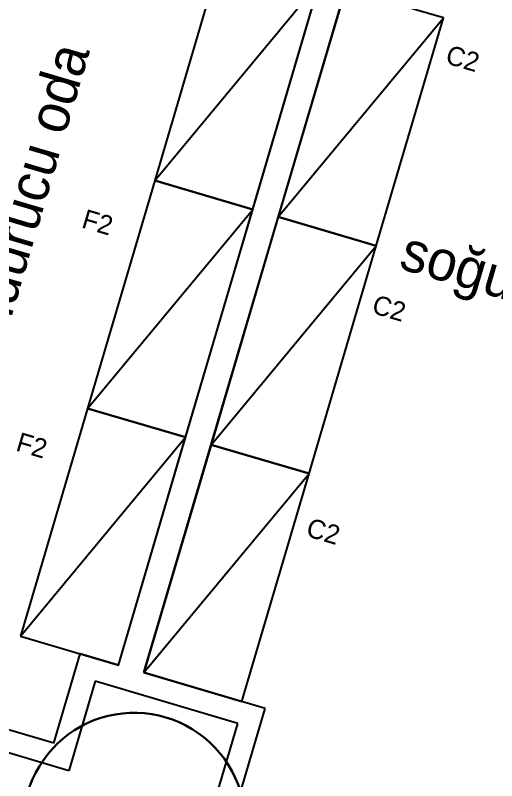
# Model space of a CAD drawing. Header units: millimetres. Extents: x 62878 to 70819, y -67946 to -61850.
# Drawn here: x 66954.3 to 67171.1, y -66976.8 to -66632 of the extents above; entities that cross this region are included whole.
import ezdxf
from ezdxf.enums import TextEntityAlignment as Align

# ---------------------------------------------------------------- set-up
doc = ezdxf.new("R2010")
doc.units = ezdxf.units.MM
doc.layers.add('-Hotec Soğuk Oda', color=1, linetype='Continuous')
doc.layers.add('ÇATI K', color=254, linetype='Continuous')
doc.layers.add('BAP', color=41, linetype='Continuous', lineweight=30)
doc.styles.add('TAKSİM', font='GOTHIC.TTF', dxfattribs={"height": 20})

msp = doc.modelspace()

# ---------------------------------------------------------------- linework, layer by layer
at = {"layer": '-Hotec Soğuk Oda'}
for p, q in [((67000.69, -66924.68), (67103.16, -66577.06)), ((67012.2, -66928.07), (67114.67, -66580.45)), ((66971.55, -66959.88), (66798.9, -66908.98)), ((66971.55, -66959.88), (66983.43, -66919.59)), ((67000.69, -66924.68), (66983.43, -66919.59)), ((67066.88, -66944.19), (67012.2, -66928.07)), ((67055, -66984.47), (67066.88, -66944.19))]:
    msp.add_line(p, q, dxfattribs=at)
at = {"color": 0}
for p, q in [((67017.08, -66706.4), (67091.45, -66616.78)), ((67072.71, -66722.8), (67147.09, -66633.18)), ((66986.82, -66809.04), (67061.2, -66719.41)), ((67042.46, -66825.44), (67116.83, -66735.81)), ((66956.57, -66911.67), (67030.95, -66822.04)), ((67012.2, -66928.07), (67086.58, -66838.44))]:
    msp.add_line(p, q, dxfattribs=at)
for points in [[(67017.08, -66706.4), (67061.2, -66719.41), (67091.45, -66616.78), (67047.33, -66603.77)], [(67072.71, -66722.8), (67116.83, -66735.81), (67147.09, -66633.18), (67102.96, -66620.17)], [(66986.82, -66809.04), (67030.95, -66822.04), (67061.2, -66719.41), (67017.08, -66706.4)], [(67042.46, -66825.44), (67086.58, -66838.44), (67116.83, -66735.81), (67072.71, -66722.8)], [(66956.57, -66911.67), (67000.69, -66924.68), (67030.95, -66822.04), (66986.82, -66809.04)], [(67012.2, -66928.07), (67056.33, -66941.08), (67086.58, -66838.44), (67042.46, -66825.44)]]:
    msp.add_lwpolyline(points, close=True, dxfattribs=at)
at = {"layer": 'BAP'}
msp.add_lwpolyline([(66959.79, -66982.29), (67055.67, -67010.69, 1.006698)], format="xyb", close=True, dxfattribs=at)
at = {"layer": 'ÇATI K', "color": 0}
for p, q in [((66978.32, -66972.29), (66786.48, -66915.75)), ((66990.19, -66932.01), (66978.32, -66972.29)), ((67054.46, -66950.95), (66990.19, -66932.01)), ((67042.58, -66991.24), (67054.46, -66950.95))]:
    msp.add_line(p, q, dxfattribs=at)

# ---------------------------------------------------------------- texts
at = {"style": 'TAKSİM'}
for s, rotation, p in [('derin dondurucu oda', 73.5761, (66925.46, -66859.85)), ('soğuk oda', 343.5761, (67126.46, -66745.84))]:
    msp.add_text(s, height=18, rotation=rotation, dxfattribs=at).set_placement(p)
for s, p in [('C2', (67154.6, -66655.59)), ('F2', (66990.14, -66729.36)), ('C2', (67121.45, -66768.07)), ('F2', (66960.51, -66829.86)), ('C2', (67091.82, -66868.57))]:
    msp.add_text(s, height=8.64, rotation=343.5761, dxfattribs=at).set_placement(p, align=Align.CENTER)

doc.saveas('drawing.dxf')
